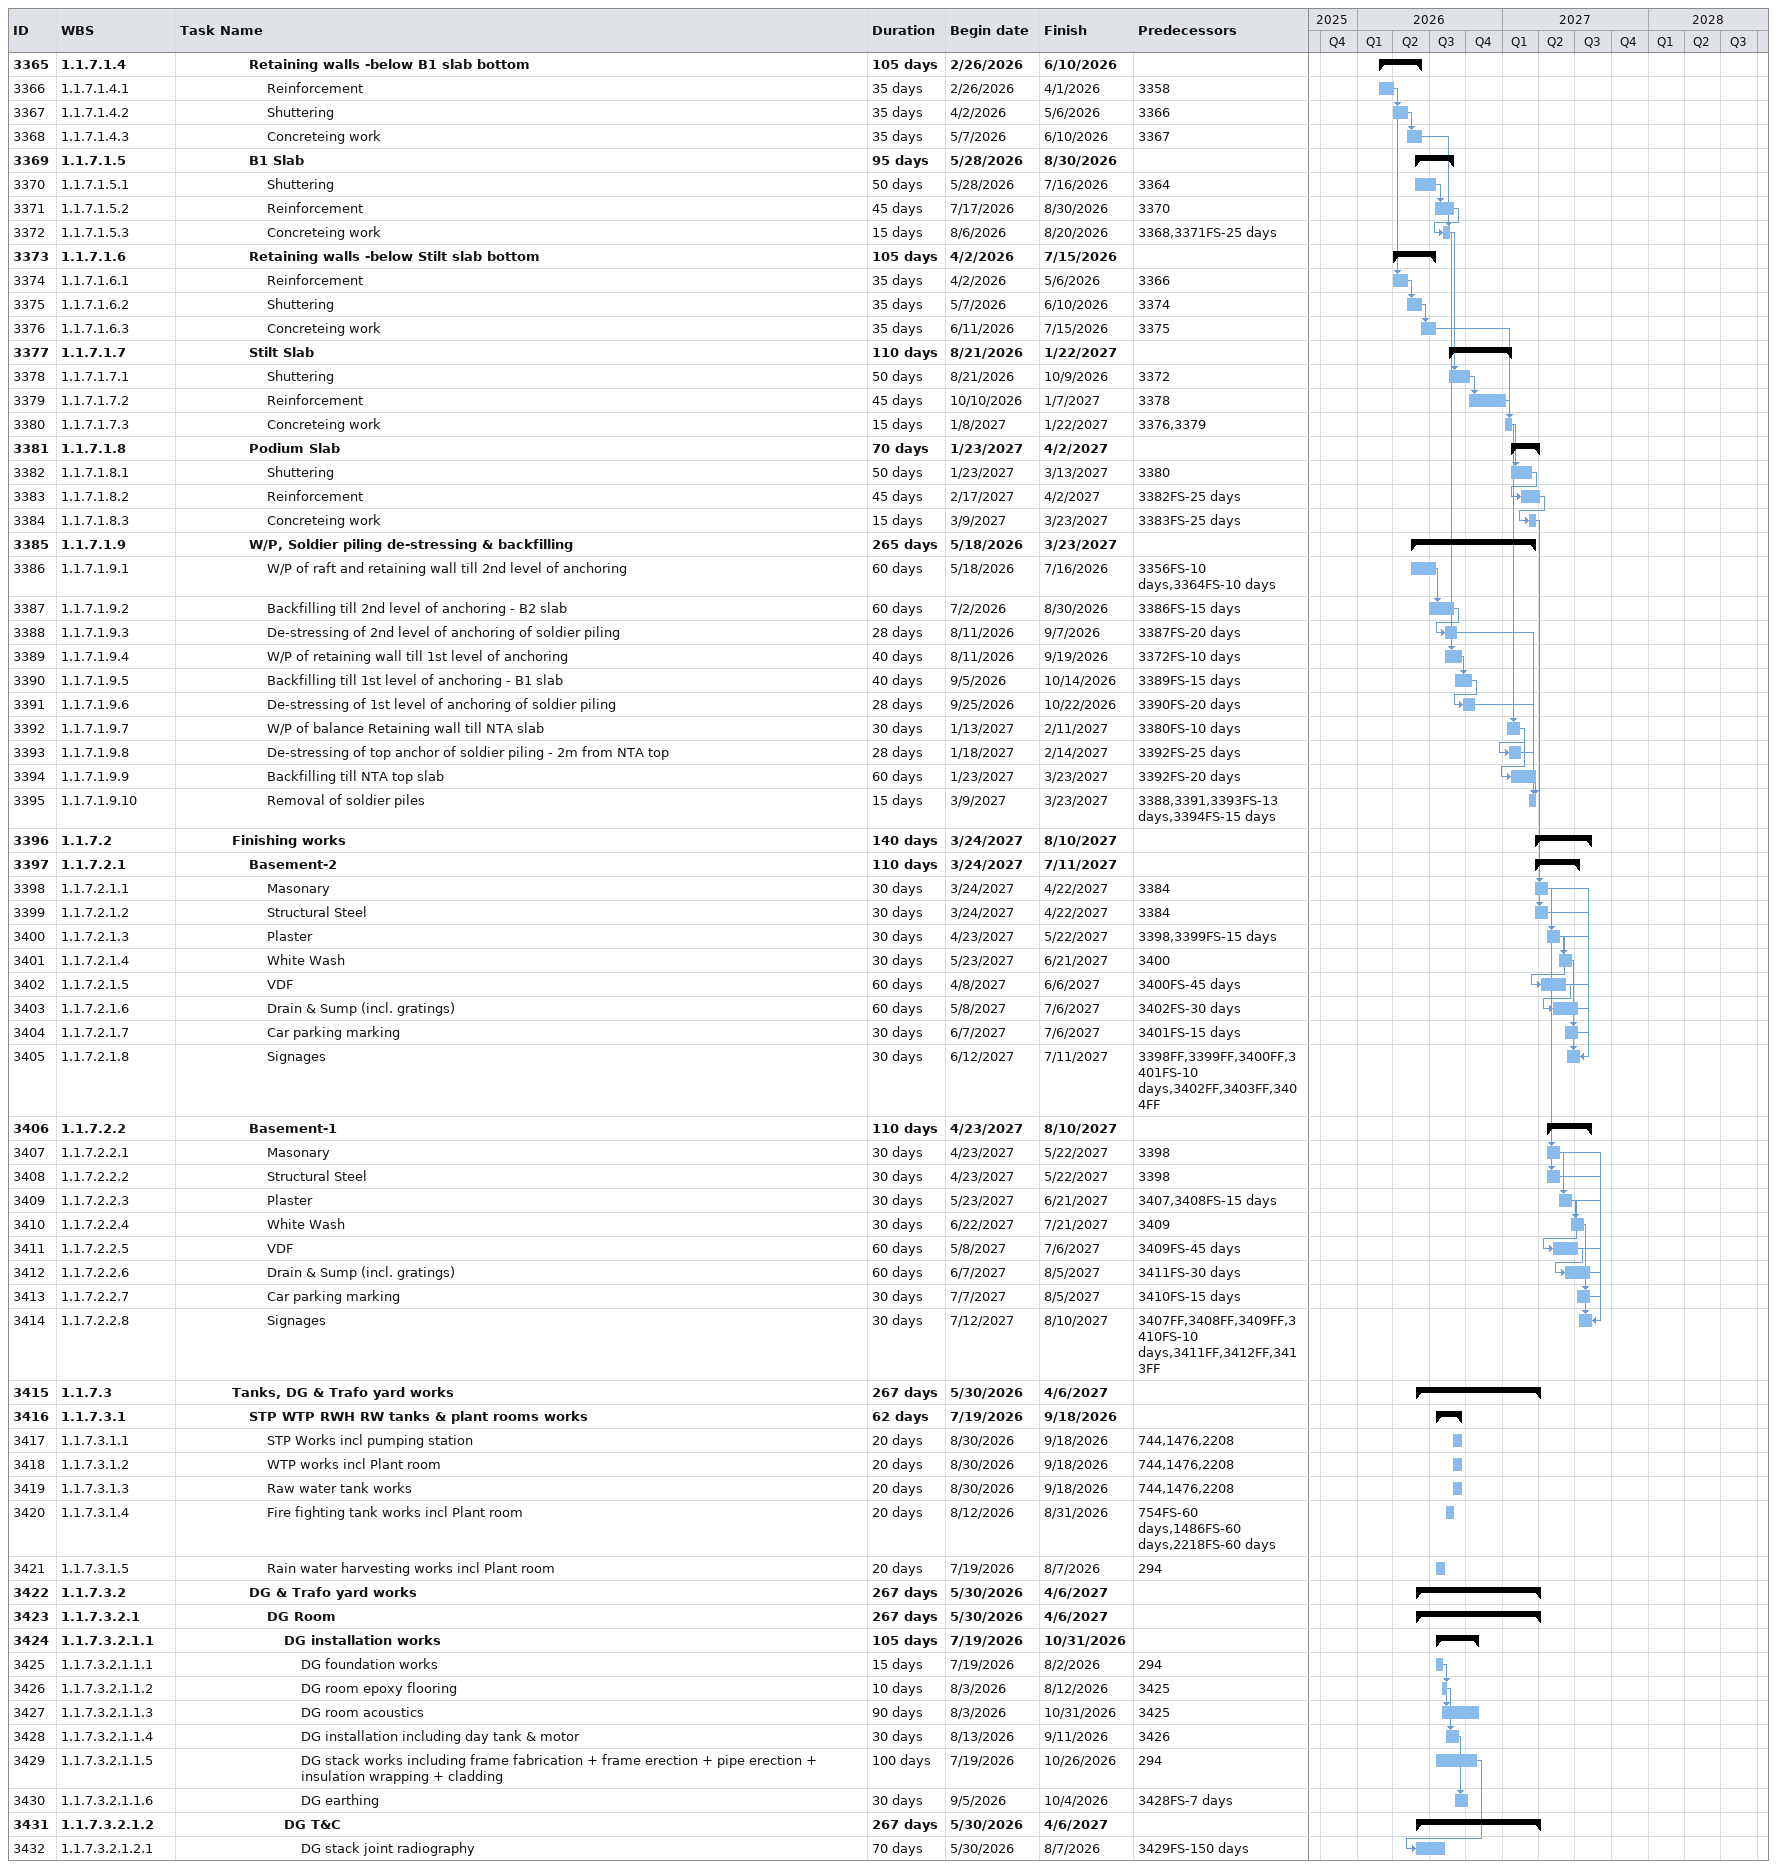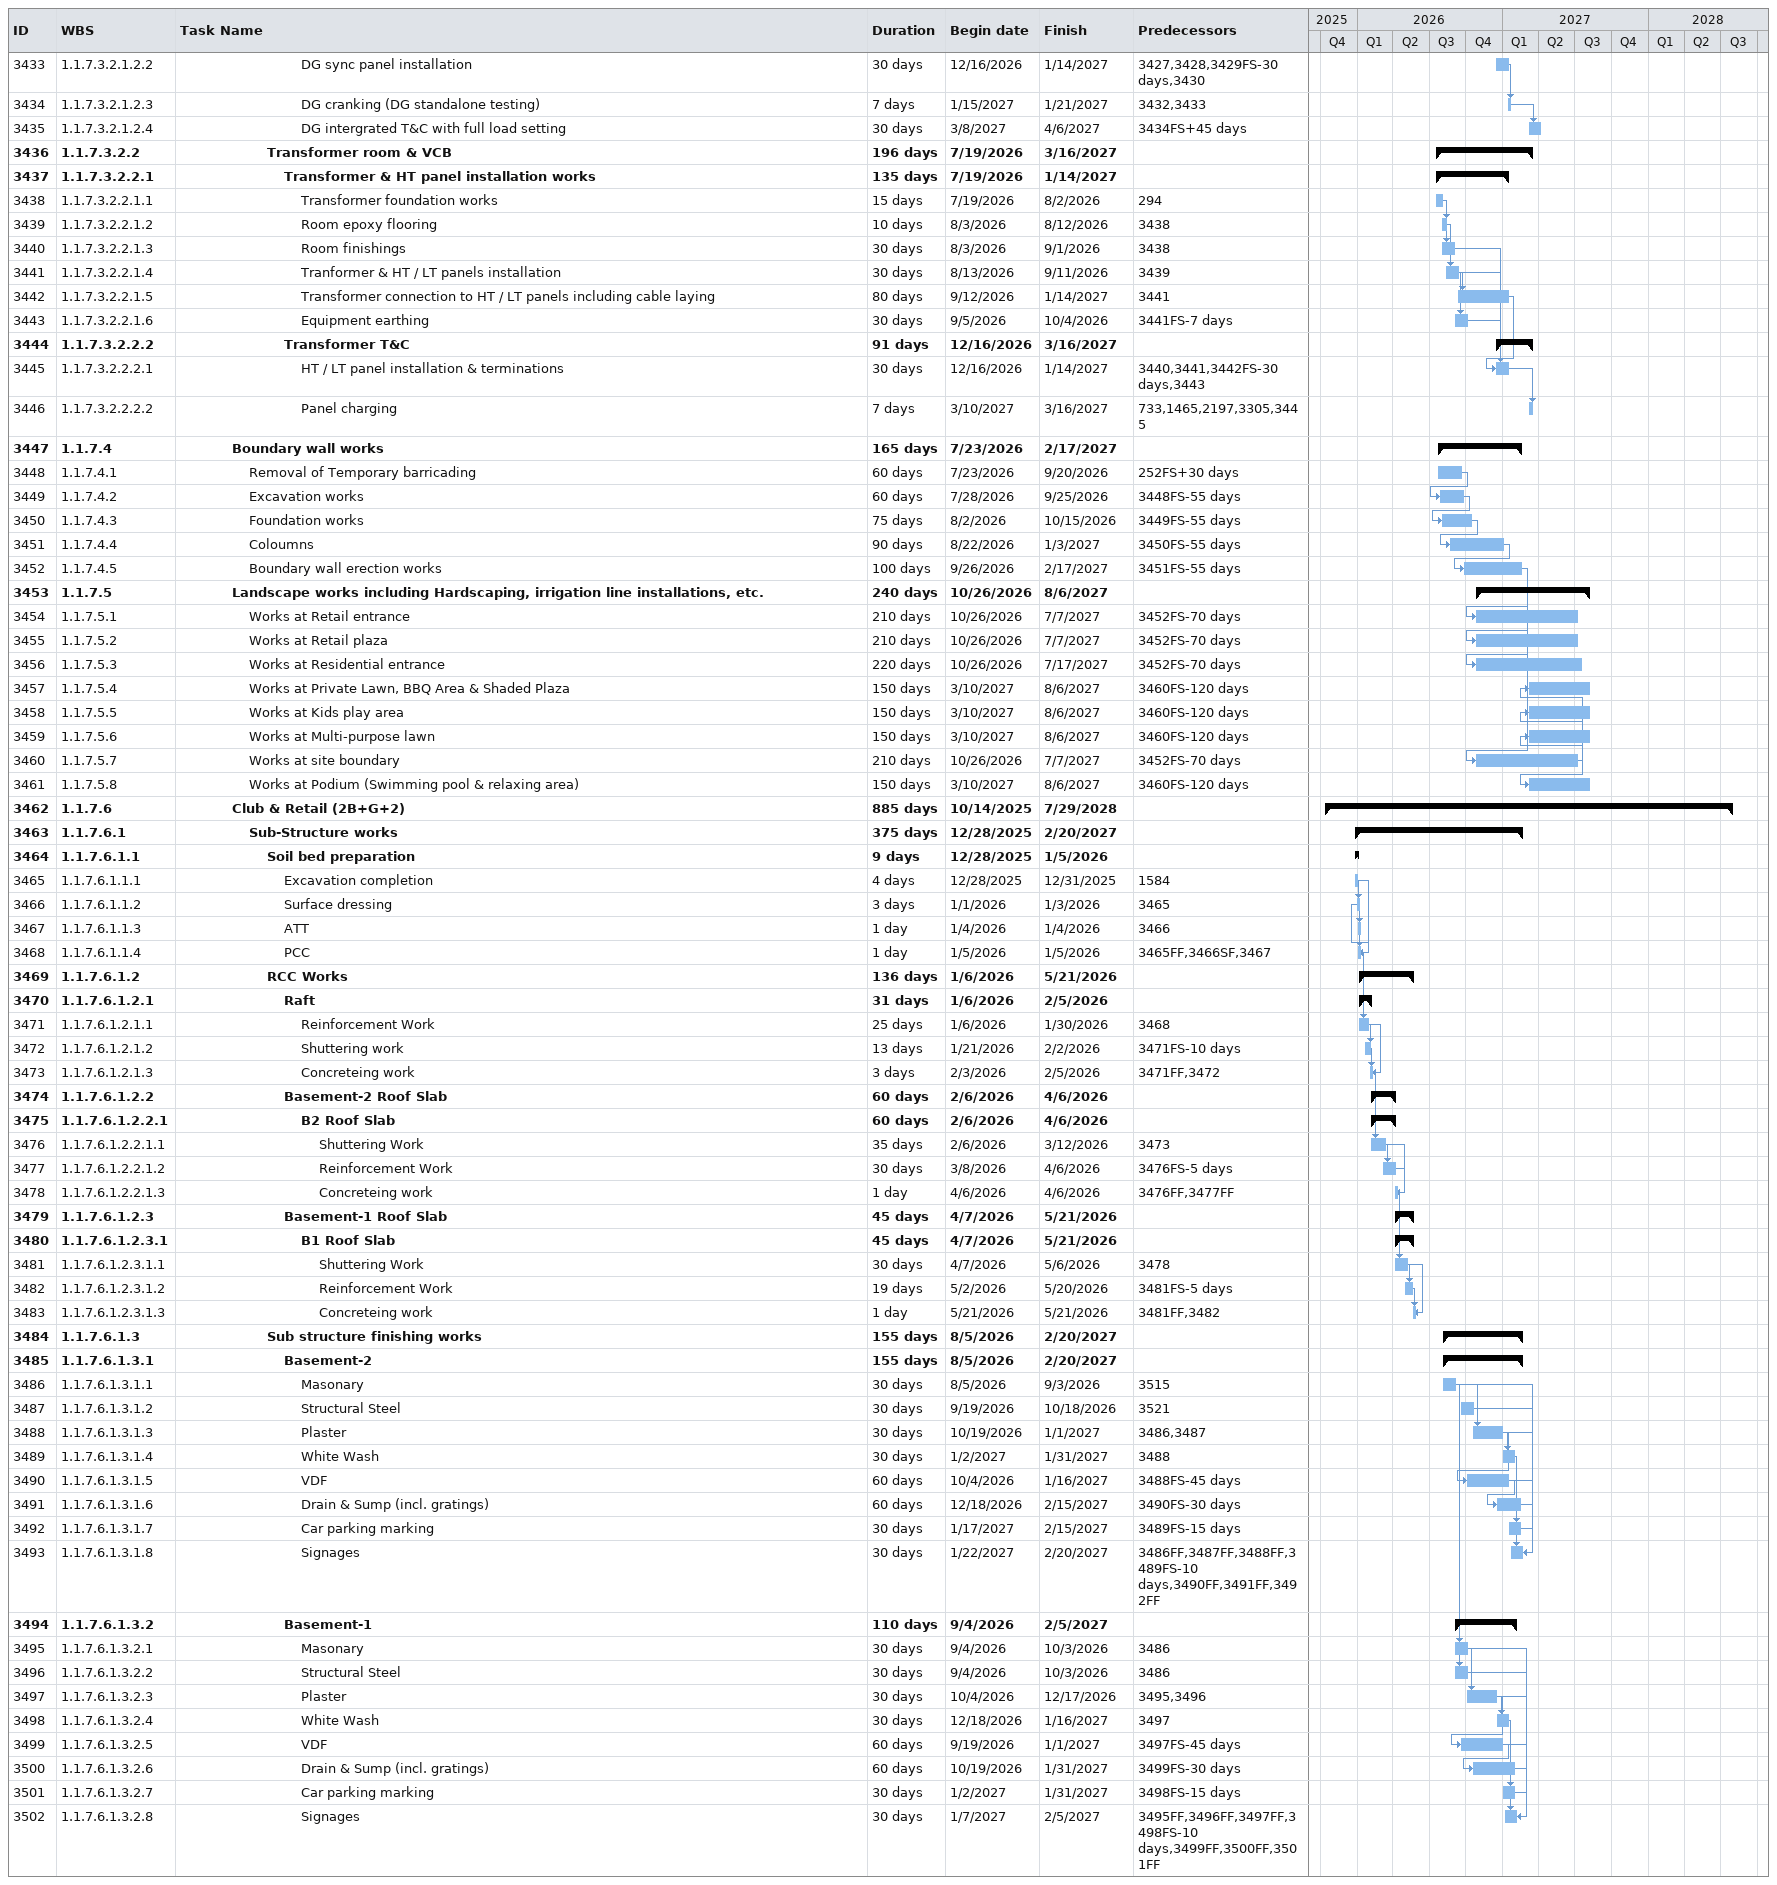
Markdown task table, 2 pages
| ID | WBS | Task | Duration | Start | Finish | Predecessors |
|---|---|---|---|---|---|---|
| 3365 | 1.1.7.1.4 | **Retaining walls -below B1 slab bottom** | 105d | 2026-02-26 | 2026-06-10 |  |
| 3366 | 1.1.7.1.4.1 | Reinforcement | 35d | 2026-02-26 | 2026-04-01 | 3358 |
| 3367 | 1.1.7.1.4.2 | Shuttering | 35d | 2026-04-02 | 2026-05-06 | 3366 |
| 3368 | 1.1.7.1.4.3 | Concreteing work | 35d | 2026-05-07 | 2026-06-10 | 3367 |
| 3369 | 1.1.7.1.5 | **B1 Slab** | 95d | 2026-05-28 | 2026-08-30 |  |
| 3370 | 1.1.7.1.5.1 | Shuttering | 50d | 2026-05-28 | 2026-07-16 | 3364 |
| 3371 | 1.1.7.1.5.2 | Reinforcement | 45d | 2026-07-17 | 2026-08-30 | 3370 |
| 3372 | 1.1.7.1.5.3 | Concreteing work | 15d | 2026-08-06 | 2026-08-20 | 3368, 3371FS-25d |
| 3373 | 1.1.7.1.6 | **Retaining walls -below Stilt slab bottom** | 105d | 2026-04-02 | 2026-07-15 |  |
| 3374 | 1.1.7.1.6.1 | Reinforcement | 35d | 2026-04-02 | 2026-05-06 | 3366 |
| 3375 | 1.1.7.1.6.2 | Shuttering | 35d | 2026-05-07 | 2026-06-10 | 3374 |
| 3376 | 1.1.7.1.6.3 | Concreteing work | 35d | 2026-06-11 | 2026-07-15 | 3375 |
| 3377 | 1.1.7.1.7 | **Stilt Slab** | 110d | 2026-08-21 | 2027-01-22 |  |
| 3378 | 1.1.7.1.7.1 | Shuttering | 50d | 2026-08-21 | 2026-10-09 | 3372 |
| 3379 | 1.1.7.1.7.2 | Reinforcement | 45d | 2026-10-10 | 2027-01-07 | 3378 |
| 3380 | 1.1.7.1.7.3 | Concreteing work | 15d | 2027-01-08 | 2027-01-22 | 3376, 3379 |
| 3381 | 1.1.7.1.8 | **Podium Slab** | 70d | 2027-01-23 | 2027-04-02 |  |
| 3382 | 1.1.7.1.8.1 | Shuttering | 50d | 2027-01-23 | 2027-03-13 | 3380 |
| 3383 | 1.1.7.1.8.2 | Reinforcement | 45d | 2027-02-17 | 2027-04-02 | 3382FS-25d |
| 3384 | 1.1.7.1.8.3 | Concreteing work | 15d | 2027-03-09 | 2027-03-23 | 3383FS-25d |
| 3385 | 1.1.7.1.9 | **W/P, Soldier piling de-stressing & backfilling** | 265d | 2026-05-18 | 2027-03-23 |  |
| 3386 | 1.1.7.1.9.1 | W/P of raft and retaining wall till 2nd level of anchoring | 60d | 2026-05-18 | 2026-07-16 | 3356FS-10d, 3364FS-10d |
| 3387 | 1.1.7.1.9.2 | Backfilling till 2nd level of anchoring - B2 slab | 60d | 2026-07-02 | 2026-08-30 | 3386FS-15d |
| 3388 | 1.1.7.1.9.3 | De-stressing of 2nd level of anchoring of soldier piling | 28d | 2026-08-11 | 2026-09-07 | 3387FS-20d |
| 3389 | 1.1.7.1.9.4 | W/P of retaining wall till 1st level of anchoring | 40d | 2026-08-11 | 2026-09-19 | 3372FS-10d |
| 3390 | 1.1.7.1.9.5 | Backfilling till 1st level of anchoring - B1 slab | 40d | 2026-09-05 | 2026-10-14 | 3389FS-15d |
| 3391 | 1.1.7.1.9.6 | De-stressing of 1st level of anchoring of soldier piling | 28d | 2026-09-25 | 2026-10-22 | 3390FS-20d |
| 3392 | 1.1.7.1.9.7 | W/P of balance Retaining wall till NTA slab | 30d | 2027-01-13 | 2027-02-11 | 3380FS-10d |
| 3393 | 1.1.7.1.9.8 | De-stressing of top anchor of soldier piling - 2m from NTA top | 28d | 2027-01-18 | 2027-02-14 | 3392FS-25d |
| 3394 | 1.1.7.1.9.9 | Backfilling till NTA top slab | 60d | 2027-01-23 | 2027-03-23 | 3392FS-20d |
| 3395 | 1.1.7.1.9.10 | Removal of soldier piles | 15d | 2027-03-09 | 2027-03-23 | 3388, 3391, 3393FS-13d, 3394FS-15d |
| 3396 | 1.1.7.2 | **Finishing works** | 140d | 2027-03-24 | 2027-08-10 |  |
| 3397 | 1.1.7.2.1 | **Basement-2** | 110d | 2027-03-24 | 2027-07-11 |  |
| 3398 | 1.1.7.2.1.1 | Masonary | 30d | 2027-03-24 | 2027-04-22 | 3384 |
| 3399 | 1.1.7.2.1.2 | Structural Steel | 30d | 2027-03-24 | 2027-04-22 | 3384 |
| 3400 | 1.1.7.2.1.3 | Plaster | 30d | 2027-04-23 | 2027-05-22 | 3398, 3399FS-15d |
| 3401 | 1.1.7.2.1.4 | White Wash | 30d | 2027-05-23 | 2027-06-21 | 3400 |
| 3402 | 1.1.7.2.1.5 | VDF | 60d | 2027-04-08 | 2027-06-06 | 3400FS-45d |
| 3403 | 1.1.7.2.1.6 | Drain & Sump (incl. gratings) | 60d | 2027-05-08 | 2027-07-06 | 3402FS-30d |
| 3404 | 1.1.7.2.1.7 | Car parking marking | 30d | 2027-06-07 | 2027-07-06 | 3401FS-15d |
| 3405 | 1.1.7.2.1.8 | Signages | 30d | 2027-06-12 | 2027-07-11 | 3398FF, 3399FF, 3400FF, 3401FS-10d, 3402FF, 3403FF, 3404FF |
| 3406 | 1.1.7.2.2 | **Basement-1** | 110d | 2027-04-23 | 2027-08-10 |  |
| 3407 | 1.1.7.2.2.1 | Masonary | 30d | 2027-04-23 | 2027-05-22 | 3398 |
| 3408 | 1.1.7.2.2.2 | Structural Steel | 30d | 2027-04-23 | 2027-05-22 | 3398 |
| 3409 | 1.1.7.2.2.3 | Plaster | 30d | 2027-05-23 | 2027-06-21 | 3407, 3408FS-15d |
| 3410 | 1.1.7.2.2.4 | White Wash | 30d | 2027-06-22 | 2027-07-21 | 3409 |
| 3411 | 1.1.7.2.2.5 | VDF | 60d | 2027-05-08 | 2027-07-06 | 3409FS-45d |
| 3412 | 1.1.7.2.2.6 | Drain & Sump (incl. gratings) | 60d | 2027-06-07 | 2027-08-05 | 3411FS-30d |
| 3413 | 1.1.7.2.2.7 | Car parking marking | 30d | 2027-07-07 | 2027-08-05 | 3410FS-15d |
| 3414 | 1.1.7.2.2.8 | Signages | 30d | 2027-07-12 | 2027-08-10 | 3407FF, 3408FF, 3409FF, 3410FS-10d, 3411FF, 3412FF, 3413FF |
| 3415 | 1.1.7.3 | **Tanks, DG & Trafo yard works** | 267d | 2026-05-30 | 2027-04-06 |  |
| 3416 | 1.1.7.3.1 | **STP WTP RWH RW tanks & plant rooms works** | 62d | 2026-07-19 | 2026-09-18 |  |
| 3417 | 1.1.7.3.1.1 | STP Works incl pumping station | 20d | 2026-08-30 | 2026-09-18 | 744, 1476, 2208 |
| 3418 | 1.1.7.3.1.2 | WTP works incl Plant room | 20d | 2026-08-30 | 2026-09-18 | 744, 1476, 2208 |
| 3419 | 1.1.7.3.1.3 | Raw water tank works | 20d | 2026-08-30 | 2026-09-18 | 744, 1476, 2208 |
| 3420 | 1.1.7.3.1.4 | Fire fighting tank works incl Plant room | 20d | 2026-08-12 | 2026-08-31 | 754FS-60d, 1486FS-60d, 2218FS-60d |
| 3421 | 1.1.7.3.1.5 | Rain water harvesting works incl Plant room | 20d | 2026-07-19 | 2026-08-07 | 294 |
| 3422 | 1.1.7.3.2 | **DG & Trafo yard works** | 267d | 2026-05-30 | 2027-04-06 |  |
| 3423 | 1.1.7.3.2.1 | **DG Room** | 267d | 2026-05-30 | 2027-04-06 |  |
| 3424 | 1.1.7.3.2.1.1 | **DG installation works** | 105d | 2026-07-19 | 2026-10-31 |  |
| 3425 | 1.1.7.3.2.1.1.1 | DG foundation works | 15d | 2026-07-19 | 2026-08-02 | 294 |
| 3426 | 1.1.7.3.2.1.1.2 | DG room epoxy flooring | 10d | 2026-08-03 | 2026-08-12 | 3425 |
| 3427 | 1.1.7.3.2.1.1.3 | DG room acoustics | 90d | 2026-08-03 | 2026-10-31 | 3425 |
| 3428 | 1.1.7.3.2.1.1.4 | DG installation including day tank & motor | 30d | 2026-08-13 | 2026-09-11 | 3426 |
| 3429 | 1.1.7.3.2.1.1.5 | DG stack works including frame fabrication + frame erection + pipe erection + insulation wrapping + cladding | 100d | 2026-07-19 | 2026-10-26 | 294 |
| 3430 | 1.1.7.3.2.1.1.6 | DG earthing | 30d | 2026-09-05 | 2026-10-04 | 3428FS-7d |
| 3431 | 1.1.7.3.2.1.2 | **DG T&C** | 267d | 2026-05-30 | 2027-04-06 |  |
| 3432 | 1.1.7.3.2.1.2.1 | DG stack joint radiography | 70d | 2026-05-30 | 2026-08-07 | 3429FS-150d |
| 3433 | 1.1.7.3.2.1.2.2 | DG sync panel installation | 30d | 2026-12-16 | 2027-01-14 | 3427, 3428, 3429FS-30d, 3430 |
| 3434 | 1.1.7.3.2.1.2.3 | DG cranking (DG standalone testing) | 7d | 2027-01-15 | 2027-01-21 | 3432, 3433 |
| 3435 | 1.1.7.3.2.1.2.4 | DG intergrated T&C with full load setting | 30d | 2027-03-08 | 2027-04-06 | 3434FS+45d |
| 3436 | 1.1.7.3.2.2 | **Transformer room & VCB** | 196d | 2026-07-19 | 2027-03-16 |  |
| 3437 | 1.1.7.3.2.2.1 | **Transformer & HT panel installation works** | 135d | 2026-07-19 | 2027-01-14 |  |
| 3438 | 1.1.7.3.2.2.1.1 | Transformer foundation works | 15d | 2026-07-19 | 2026-08-02 | 294 |
| 3439 | 1.1.7.3.2.2.1.2 | Room epoxy flooring | 10d | 2026-08-03 | 2026-08-12 | 3438 |
| 3440 | 1.1.7.3.2.2.1.3 | Room finishings | 30d | 2026-08-03 | 2026-09-01 | 3438 |
| 3441 | 1.1.7.3.2.2.1.4 | Tranformer & HT / LT panels installation | 30d | 2026-08-13 | 2026-09-11 | 3439 |
| 3442 | 1.1.7.3.2.2.1.5 | Transformer connection to HT / LT panels including cable laying | 80d | 2026-09-12 | 2027-01-14 | 3441 |
| 3443 | 1.1.7.3.2.2.1.6 | Equipment earthing | 30d | 2026-09-05 | 2026-10-04 | 3441FS-7d |
| 3444 | 1.1.7.3.2.2.2 | **Transformer T&C** | 91d | 2026-12-16 | 2027-03-16 |  |
| 3445 | 1.1.7.3.2.2.2.1 | HT / LT panel installation & terminations | 30d | 2026-12-16 | 2027-01-14 | 3440, 3441, 3442FS-30d, 3443 |
| 3446 | 1.1.7.3.2.2.2.2 | Panel charging | 7d | 2027-03-10 | 2027-03-16 | 733, 1465, 2197, 3305, 3445 |
| 3447 | 1.1.7.4 | **Boundary wall works** | 165d | 2026-07-23 | 2027-02-17 |  |
| 3448 | 1.1.7.4.1 | Removal of Temporary barricading | 60d | 2026-07-23 | 2026-09-20 | 252FS+30d |
| 3449 | 1.1.7.4.2 | Excavation works | 60d | 2026-07-28 | 2026-09-25 | 3448FS-55d |
| 3450 | 1.1.7.4.3 | Foundation works | 75d | 2026-08-02 | 2026-10-15 | 3449FS-55d |
| 3451 | 1.1.7.4.4 | Coloumns | 90d | 2026-08-22 | 2027-01-03 | 3450FS-55d |
| 3452 | 1.1.7.4.5 | Boundary wall erection works | 100d | 2026-09-26 | 2027-02-17 | 3451FS-55d |
| 3453 | 1.1.7.5 | **Landscape works including Hardscaping, irrigation line installations, etc.** | 240d | 2026-10-26 | 2027-08-06 |  |
| 3454 | 1.1.7.5.1 | Works at Retail entrance | 210d | 2026-10-26 | 2027-07-07 | 3452FS-70d |
| 3455 | 1.1.7.5.2 | Works at Retail plaza | 210d | 2026-10-26 | 2027-07-07 | 3452FS-70d |
| 3456 | 1.1.7.5.3 | Works at Residential entrance | 220d | 2026-10-26 | 2027-07-17 | 3452FS-70d |
| 3457 | 1.1.7.5.4 | Works at Private Lawn, BBQ Area & Shaded Plaza | 150d | 2027-03-10 | 2027-08-06 | 3460FS-120d |
| 3458 | 1.1.7.5.5 | Works at Kids play area | 150d | 2027-03-10 | 2027-08-06 | 3460FS-120d |
| 3459 | 1.1.7.5.6 | Works at Multi-purpose lawn | 150d | 2027-03-10 | 2027-08-06 | 3460FS-120d |
| 3460 | 1.1.7.5.7 | Works at site boundary | 210d | 2026-10-26 | 2027-07-07 | 3452FS-70d |
| 3461 | 1.1.7.5.8 | Works at Podium (Swimming pool & relaxing area) | 150d | 2027-03-10 | 2027-08-06 | 3460FS-120d |
| 3462 | 1.1.7.6 | **Club & Retail (2B+G+2)** | 885d | 2025-10-14 | 2028-07-29 |  |
| 3463 | 1.1.7.6.1 | **Sub-Structure works** | 375d | 2025-12-28 | 2027-02-20 |  |
| 3464 | 1.1.7.6.1.1 | **Soil bed preparation** | 9d | 2025-12-28 | 2026-01-05 |  |
| 3465 | 1.1.7.6.1.1.1 | Excavation completion | 4d | 2025-12-28 | 2025-12-31 | 1584 |
| 3466 | 1.1.7.6.1.1.2 | Surface dressing | 3d | 2026-01-01 | 2026-01-03 | 3465 |
| 3467 | 1.1.7.6.1.1.3 | ATT | 1d | 2026-01-04 | 2026-01-04 | 3466 |
| 3468 | 1.1.7.6.1.1.4 | PCC | 1d | 2026-01-05 | 2026-01-05 | 3465FF, 3466SF, 3467 |
| 3469 | 1.1.7.6.1.2 | **RCC Works** | 136d | 2026-01-06 | 2026-05-21 |  |
| 3470 | 1.1.7.6.1.2.1 | **Raft** | 31d | 2026-01-06 | 2026-02-05 |  |
| 3471 | 1.1.7.6.1.2.1.1 | Reinforcement Work | 25d | 2026-01-06 | 2026-01-30 | 3468 |
| 3472 | 1.1.7.6.1.2.1.2 | Shuttering work | 13d | 2026-01-21 | 2026-02-02 | 3471FS-10d |
| 3473 | 1.1.7.6.1.2.1.3 | Concreteing work | 3d | 2026-02-03 | 2026-02-05 | 3471FF, 3472 |
| 3474 | 1.1.7.6.1.2.2 | **Basement-2 Roof Slab** | 60d | 2026-02-06 | 2026-04-06 |  |
| 3475 | 1.1.7.6.1.2.2.1 | **B2 Roof Slab** | 60d | 2026-02-06 | 2026-04-06 |  |
| 3476 | 1.1.7.6.1.2.2.1.1 | Shuttering Work | 35d | 2026-02-06 | 2026-03-12 | 3473 |
| 3477 | 1.1.7.6.1.2.2.1.2 | Reinforcement Work | 30d | 2026-03-08 | 2026-04-06 | 3476FS-5d |
| 3478 | 1.1.7.6.1.2.2.1.3 | Concreteing work | 1d | 2026-04-06 | 2026-04-06 | 3476FF, 3477FF |
| 3479 | 1.1.7.6.1.2.3 | **Basement-1 Roof Slab** | 45d | 2026-04-07 | 2026-05-21 |  |
| 3480 | 1.1.7.6.1.2.3.1 | **B1 Roof Slab** | 45d | 2026-04-07 | 2026-05-21 |  |
| 3481 | 1.1.7.6.1.2.3.1.1 | Shuttering Work | 30d | 2026-04-07 | 2026-05-06 | 3478 |
| 3482 | 1.1.7.6.1.2.3.1.2 | Reinforcement Work | 19d | 2026-05-02 | 2026-05-20 | 3481FS-5d |
| 3483 | 1.1.7.6.1.2.3.1.3 | Concreteing work | 1d | 2026-05-21 | 2026-05-21 | 3481FF, 3482 |
| 3484 | 1.1.7.6.1.3 | **Sub structure finishing works** | 155d | 2026-08-05 | 2027-02-20 |  |
| 3485 | 1.1.7.6.1.3.1 | **Basement-2** | 155d | 2026-08-05 | 2027-02-20 |  |
| 3486 | 1.1.7.6.1.3.1.1 | Masonary | 30d | 2026-08-05 | 2026-09-03 | 3515 |
| 3487 | 1.1.7.6.1.3.1.2 | Structural Steel | 30d | 2026-09-19 | 2026-10-18 | 3521 |
| 3488 | 1.1.7.6.1.3.1.3 | Plaster | 30d | 2026-10-19 | 2027-01-01 | 3486, 3487 |
| 3489 | 1.1.7.6.1.3.1.4 | White Wash | 30d | 2027-01-02 | 2027-01-31 | 3488 |
| 3490 | 1.1.7.6.1.3.1.5 | VDF | 60d | 2026-10-04 | 2027-01-16 | 3488FS-45d |
| 3491 | 1.1.7.6.1.3.1.6 | Drain & Sump (incl. gratings) | 60d | 2026-12-18 | 2027-02-15 | 3490FS-30d |
| 3492 | 1.1.7.6.1.3.1.7 | Car parking marking | 30d | 2027-01-17 | 2027-02-15 | 3489FS-15d |
| 3493 | 1.1.7.6.1.3.1.8 | Signages | 30d | 2027-01-22 | 2027-02-20 | 3486FF, 3487FF, 3488FF, 3489FS-10d, 3490FF, 3491FF, 3492FF |
| 3494 | 1.1.7.6.1.3.2 | **Basement-1** | 110d | 2026-09-04 | 2027-02-05 |  |
| 3495 | 1.1.7.6.1.3.2.1 | Masonary | 30d | 2026-09-04 | 2026-10-03 | 3486 |
| 3496 | 1.1.7.6.1.3.2.2 | Structural Steel | 30d | 2026-09-04 | 2026-10-03 | 3486 |
| 3497 | 1.1.7.6.1.3.2.3 | Plaster | 30d | 2026-10-04 | 2026-12-17 | 3495, 3496 |
| 3498 | 1.1.7.6.1.3.2.4 | White Wash | 30d | 2026-12-18 | 2027-01-16 | 3497 |
| 3499 | 1.1.7.6.1.3.2.5 | VDF | 60d | 2026-09-19 | 2027-01-01 | 3497FS-45d |
| 3500 | 1.1.7.6.1.3.2.6 | Drain & Sump (incl. gratings) | 60d | 2026-10-19 | 2027-01-31 | 3499FS-30d |
| 3501 | 1.1.7.6.1.3.2.7 | Car parking marking | 30d | 2027-01-02 | 2027-01-31 | 3498FS-15d |
| 3502 | 1.1.7.6.1.3.2.8 | Signages | 30d | 2027-01-07 | 2027-02-05 | 3495FF, 3496FF, 3497FF, 3498FS-10d, 3499FF, 3500FF, 3501FF |
